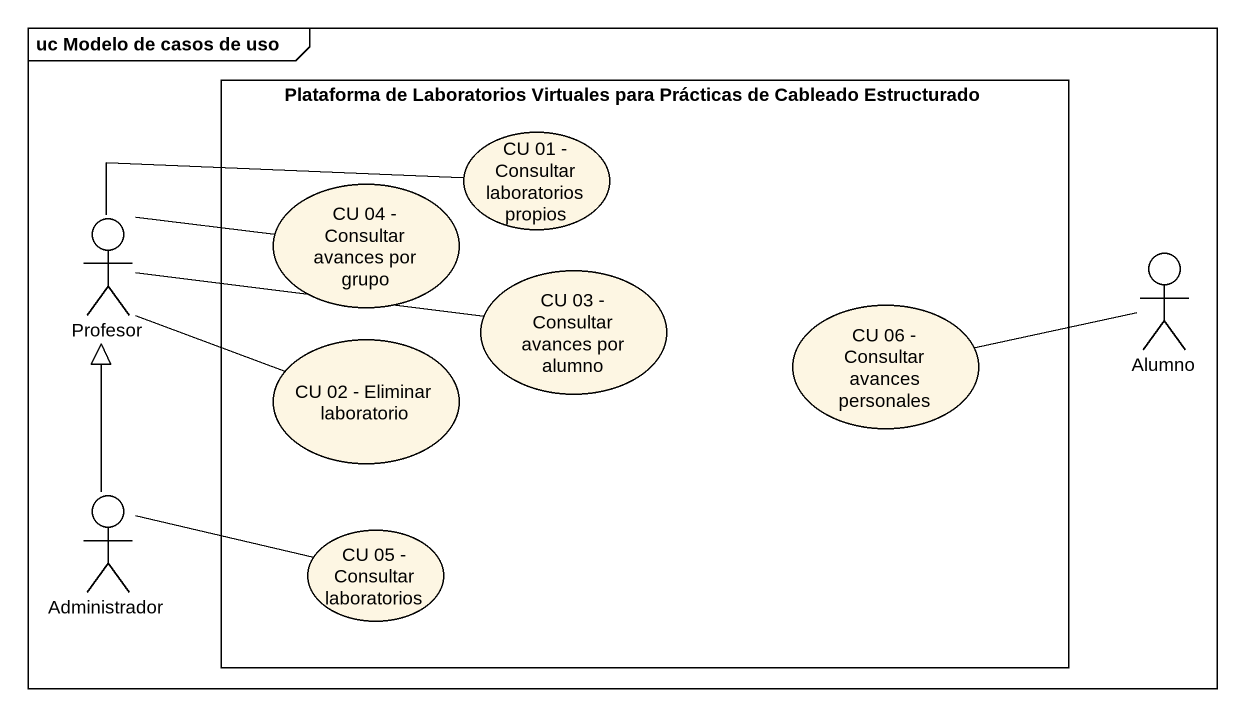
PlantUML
@startuml
mainframe uc Modelo de casos de uso
rectangle "Plataforma de Laboratorios Virtuales para Prácticas de Cableado Estructurado" as Plataforma_de_Laboratorios {
  usecase "CU 01 - Consultar laboratorios propios" as CU_01_Consultar
  usecase "CU 04 - Consultar avances por grupo" as CU_04_Consultar_avances_por
  usecase "CU 03 - Consultar avances por alumno" as CU_03_Consultar_avances_por
  usecase "CU 06 - Consultar avances personales" as CU_06_Consultar_avances
  usecase "CU 02 - Eliminar laboratorio" as CU_02_Eliminar_laboratorio
  usecase "CU 05 - Consultar laboratorios" as CU_05_Consultar_laboratorios
}
actor Profesor
actor Alumno
actor Administrador
CU_01_Consultar -left- Profesor
CU_04_Consultar_avances_por -left- Profesor
CU_03_Consultar_avances_por -left- Profesor
Alumno -left- CU_06_Consultar_avances
CU_02_Eliminar_laboratorio -left- Profesor
Administrador -up-|> Profesor
Administrador -right- CU_05_Consultar_laboratorios
@enduml
